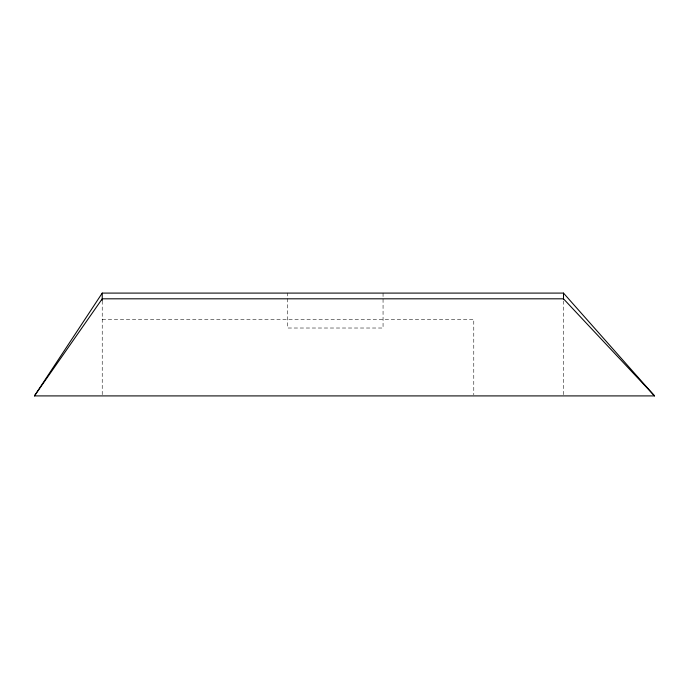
<?xml version="1.0" encoding="UTF-8"?>
<svg xmlns="http://www.w3.org/2000/svg" width="689" height="689" viewBox="0 0 689 689"><rect width="100%" height="100%" fill="white"/><g stroke="black" fill="none" stroke-linecap="round" stroke-linejoin="round"><path stroke-width="0.52" stroke-dasharray="3.44 2.58" d="M102.23 319.283L473.774 319.283L473.774 394.849M563.499 300.947L563.499 394.849M383.058 293.092L383.058 328.016L287.459 328.016L287.459 293.092M102.23 300.947L102.23 394.849"/><path stroke-width="1.03" d="M34.45 395.908L102.23 293.092L563.499 293.092L654.55 395.908L34.45 395.908L102.23 298.811L563.499 298.811L654.55 395.908M563.499 293.092L563.499 299.517M102.23 293.092L102.23 300.585"/></g></svg>
